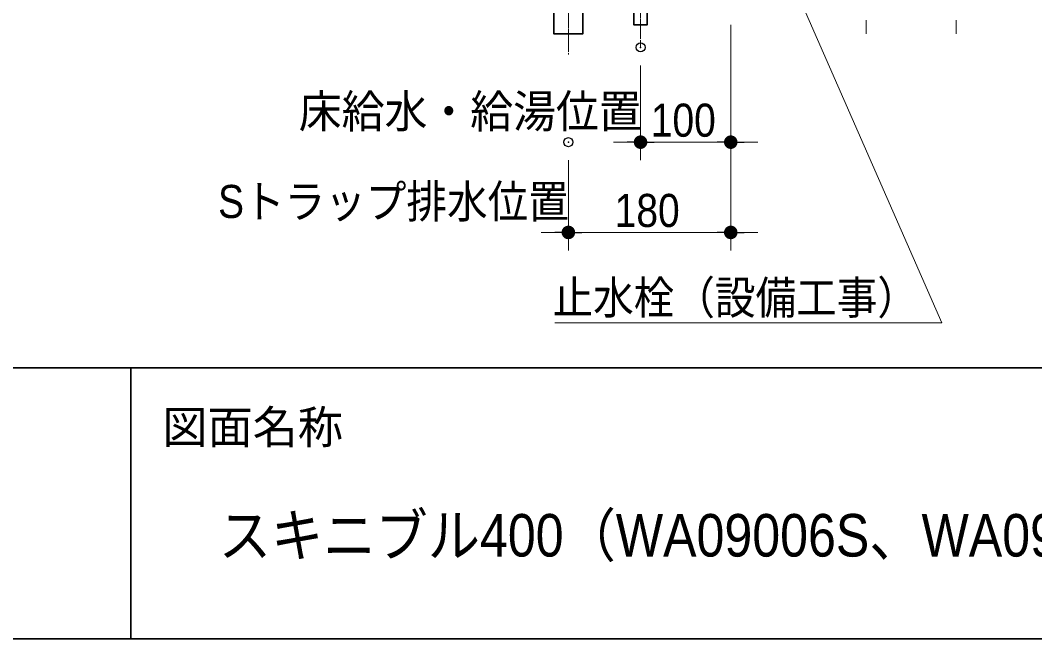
# Model space of a CAD drawing. Units: millimetres, scale not verified. Extents: x -6062 to 6062, y -3045 to 3045.
# Drawn here: x -4060 to -2936, y -2770 to -2085 of the extents above; entities that cross this region are included whole.
import ezdxf
from ezdxf.enums import TextEntityAlignment as Align

# ---------------------------------------------------------------- set-up
doc = ezdxf.new("R2010")
doc.units = ezdxf.units.MM
doc.header["$LTSCALE"] = 20
doc.header["$PDMODE"] = 32
doc.header["$PDSIZE"] = 10
doc.linetypes.add('USER2', pattern=[2.91, 1.76, -0.4, 0.35, -0.4])
for name, color, linetype, lineweight in [('0-1_4給排水', 7, 'Continuous', 30), ('0-2_1図面枠', 7, 'Continuous', 20), ('0-3_2寸法-2', 7, 'Continuous', 15), ('0-4_0', 7, 'Continuous', 25), ('0-6_2寸法-1', 7, 'Continuous', 15), ('0-7_2寸法-3', 7, 'Continuous', 15)]:
    doc.layers.add(name, color=color, linetype=linetype, lineweight=lineweight)
doc.layers.add('0-5_Defpoints', color=7, linetype='Continuous')
doc.styles.add('ＭＳ Ｐゴシック', font='')
doc.styles.get('ＭＳ Ｐゴシック').set_extended_font_data('MS PGothic')

# ---------------------------------------------------------------- blocks, each defined once
blk = doc.blocks.new('グループ-5')
at = {"layer": '0-1_4給排水', "linetype": 'USER2', "lineweight": 15}
blk.add_line((-33300, -42460), (-33300, -30380), dxfattribs=at)
at = {"layer": '0-1_4給排水'}
blk.add_lwpolyline([(-33620, -41400), (-32980, -41400), (-32980, -42000), (-33620, -42000)], close=True, dxfattribs=at)
blk = doc.blocks.new('グループ-12')
at = {"layer": '0-2_1図面枠', "lineweight": 35}
for p, q in [((-80000, -49400), (80000, -49400)), ((-43000, -49400), (-43000, -55400))]:
    blk.add_line(p, q, dxfattribs=at)
blk.add_lwpolyline([(-80000, 55400), (80000, 55400), (80000, -55400), (-80000, -55400)], close=True, dxfattribs=at)
blk = doc.blocks.new('図面枠')
at = {"layer": '0-2_1図面枠'}
blk.add_blockref('グループ-12', (0, 0), dxfattribs=at)
at = {"layer": '0-2_1図面枠', "style": 'ＭＳ Ｐゴシック'}
blk.add_text('図面名称', height=733.7, dxfattribs=at).set_placement((-42300.1, -51299.8), align=Align.BOTTOM_LEFT)
blk = doc.blocks.new('_Dot')
at = {"layer": '0-4_0'}
blk.add_line((-10, 0), (-20, 0), dxfattribs=at)
for points in [[(0, 0), (-10, 0), (-9.92, 1.25)], [(0, 0), (-9.92, -1.25), (-10, 0)], [(0, 0), (-9.92, 1.25), (-9.69, 2.49)], [(0, 0), (-9.69, -2.49), (-9.92, -1.25)], [(0, 0), (-9.69, 2.49), (-9.3, 3.68)], [(0, 0), (-9.3, -3.68), (-9.69, -2.49)], [(0, 0), (-9.3, 3.68), (-8.76, 4.82)], [(0, 0), (-8.76, -4.82), (-9.3, -3.68)], [(0, 0), (-8.76, 4.82), (-8.09, 5.88)], [(0, 0), (-8.09, -5.88), (-8.76, -4.82)], [(0, 0), (-8.09, 5.88), (-7.29, 6.85)], [(0, 0), (-7.29, -6.85), (-8.09, -5.88)], [(0, 0), (-7.29, 6.85), (-6.37, 7.71)], [(0, 0), (-6.37, -7.71), (-7.29, -6.85)], [(0, 0), (-6.37, 7.71), (-5.36, 8.44)], [(0, 0), (-5.36, -8.44), (-6.37, -7.71)], [(0, 0), (-5.36, 8.44), (-4.26, 9.05)], [(0, 0), (-4.26, -9.05), (-5.36, -8.44)], [(0, 0), (-4.26, 9.05), (-3.09, 9.51)], [(0, 0), (-3.09, -9.51), (-4.26, -9.05)], [(0, 0), (-3.09, 9.51), (-1.87, 9.82)], [(0, 0), (-1.87, -9.82), (-3.09, -9.51)], [(0, 0), (-1.87, 9.82), (-0.63, 9.98)], [(0, 0), (-0.63, -9.98), (-1.87, -9.82)], [(0, 0), (-0.63, 9.98), (0.63, 9.98)], [(0, 0), (0.63, -9.98), (-0.63, -9.98)], [(0, 0), (0.63, 9.98), (1.87, 9.82)], [(0, 0), (1.87, 9.82), (3.09, 9.51)], [(0, 0), (3.09, 9.51), (4.26, 9.05)], [(0, 0), (4.26, 9.05), (5.36, 8.44)], [(0, 0), (5.36, 8.44), (6.37, 7.71)], [(0, 0), (6.37, 7.71), (7.29, 6.85)], [(0, 0), (7.29, 6.85), (8.09, 5.88)], [(0, 0), (8.09, 5.88), (8.76, 4.82)], [(0, 0), (8.76, 4.82), (9.3, 3.68)], [(0, 0), (9.3, 3.68), (9.69, 2.49)], [(0, 0), (9.69, 2.49), (9.92, 1.25)], [(0, 0), (9.92, 1.25), (10, 0)], [(0, 0), (1.87, -9.82), (0.63, -9.98)], [(0, 0), (3.09, -9.51), (1.87, -9.82)], [(0, 0), (4.26, -9.05), (3.09, -9.51)], [(0, 0), (5.36, -8.44), (4.26, -9.05)], [(0, 0), (6.37, -7.71), (5.36, -8.44)], [(0, 0), (7.29, -6.85), (6.37, -7.71)], [(0, 0), (8.09, -5.88), (7.29, -6.85)], [(0, 0), (8.76, -4.82), (8.09, -5.88)], [(0, 0), (9.3, -3.68), (8.76, -4.82)], [(0, 0), (9.69, -2.49), (9.3, -3.68)], [(0, 0), (9.92, -1.25), (9.69, -2.49)], [(0, 0), (10, 0), (9.92, -1.25)]]:
    blk.add_solid(points, dxfattribs=at)
blk = doc.blocks.new('グループ-42')
at = {"layer": '0-1_4給排水', "linetype": 'USER2', "lineweight": 15}
blk.add_line((-31700, -40100), (-31700, -42300), dxfattribs=at)
at = {"layer": '0-1_4給排水'}
blk.add_lwpolyline([(-31900, -40600), (-31900, -41200), (-31500, -41200), (-31500, -40600)], dxfattribs=at)
for points in [[(-32300, -41200), (-31100, -41200), (-31100, -41400), (-32300, -41400)], [(-31850, -41400), (-31550, -41400), (-31550, -41800), (-31850, -41800)]]:
    blk.add_lwpolyline(points, close=True, dxfattribs=at)

msp = doc.modelspace()

# ---------------------------------------------------------------- linework, layer by layer
at = {"layer": '0-3_2寸法-2'}
for p, q in [((-3272.5, -2090), (-3272.5, -2240)), ((-3122.5, -2085.01), (-3122.5, -2100.01)), ((-3022.5, -2085.01), (-3022.5, -2100.01)), ((-3372.5, -2135), (-3372.5, -2240)), ((-3387.51, -2220), (-3402.51, -2220)), ((-3372.5, -2220), (-3272.5, -2220)), ((-3257.49, -2220), (-3242.49, -2220)), ((-3452.5, -2240), (-3452.5, -2340)), ((-3272.5, -2240), (-3272.5, -2340)), ((-3467.51, -2320), (-3482.51, -2320)), ((-3452.5, -2320), (-3272.5, -2320)), ((-3257.49, -2320), (-3242.49, -2320))]:
    msp.add_line(p, q, dxfattribs=at)
at = {"layer": '0-5_Defpoints'}
for p in [(-3372.5, -2115), (-3452.5, -2220), (-3272.5, -2220), (-3272.5, -2320)]:
    msp.add_point(p, dxfattribs=at)
at = {"layer": '0-6_2寸法-1'}
for p, q in [((-3272.5, -2090), (-3272.5, -2240)), ((-3372.5, -2135), (-3372.5, -2240)), ((-3357.49, -2220), (-3287.51, -2220)), ((-3452.5, -2240), (-3452.5, -2340)), ((-3272.5, -2240), (-3272.5, -2340)), ((-3437.49, -2320), (-3287.51, -2320))]:
    msp.add_line(p, q, dxfattribs=at)
at = {"layer": '0-7_2寸法-3'}
msp.add_lwpolyline([(-3467.57, -2420), (-3038.38, -2420), (-3339.25, -1734.9)], dxfattribs=at)

# ---------------------------------------------------------------- block references
at = {"layer": '0-1_4給排水', "xscale": 0.05, "yscale": 0.05}
for name in ['グループ-5', 'グループ-42']:
    msp.add_blockref(name, (-1787.5, 0), dxfattribs=at)
at = {"layer": '0-2_1図面枠', "xscale": 0.05, "yscale": 0.05}
msp.add_blockref('図面枠', (-1787.5, 0), dxfattribs=at)
at = {"layer": '0-3_2寸法-2', "xscale": 0.7503418, "yscale": 0.7503418}
for p in [(-3372.5, -2220), (-3452.5, -2320)]:
    msp.add_blockref('_Dot', p, dxfattribs=at)
at = {"layer": '0-3_2寸法-2', "xscale": 0.7503418, "yscale": 0.7503418, "rotation": 180}
for p in [(-3272.5, -2220), (-3272.5, -2320)]:
    msp.add_blockref('_Dot', p, dxfattribs=at)
at = {"layer": '0-6_2寸法-1', "xscale": 0.7503418, "yscale": 0.7503418, "rotation": 180}
for p in [(-3372.5, -2220), (-3452.5, -2320)]:
    msp.add_blockref('_Dot', p, dxfattribs=at)
at = {"layer": '0-6_2寸法-1', "xscale": 0.7503418, "yscale": 0.7503418}
for p in [(-3272.5, -2220), (-3272.5, -2320)]:
    msp.add_blockref('_Dot', p, dxfattribs=at)

# ---------------------------------------------------------------- texts
at = {"layer": '0-2_1図面枠', "style": 'ＭＳ Ｐゴシック', "width": 0.9}
msp.add_text('スキニブル400（WA09006S、WA09007S、WA09008S、WA09009S、WA09010S）＋ 洗面台 設備図面3', height=47.17, dxfattribs=at).set_placement((-3839.98, -2693.18), align=Align.BOTTOM_LEFT)
at = {"layer": '0-3_2寸法-2', "style": 'ＭＳ Ｐゴシック'}
for s, width, p in [('床給水・給湯位置', 0.95, (-3751.31, -2215.12)), ('Sトラップ排水位置', 0.9, (-3840.79, -2315.02))]:
    msp.add_text(s, height=36.66, dxfattribs=dict(at, width=width)).set_placement(p, align=Align.BOTTOM_LEFT)
at = {"layer": '0-6_2寸法-1', "style": 'ＭＳ Ｐゴシック', "width": 0.9}
for s, p in [('100', (-3361.11, -2224.96)), ('180', (-3401.11, -2324.96))]:
    msp.add_text(s, height=36.66, dxfattribs=at).set_placement(p, align=Align.BOTTOM_LEFT)
at = {"layer": '0-7_2寸法-3', "style": 'ＭＳ Ｐゴシック', "width": 0.9}
msp.add_text('止水栓（設備工事）', height=36.66, dxfattribs=at).set_placement((-3470.07, -2421.47), align=Align.BOTTOM_LEFT)

doc.saveas('drawing.dxf')
